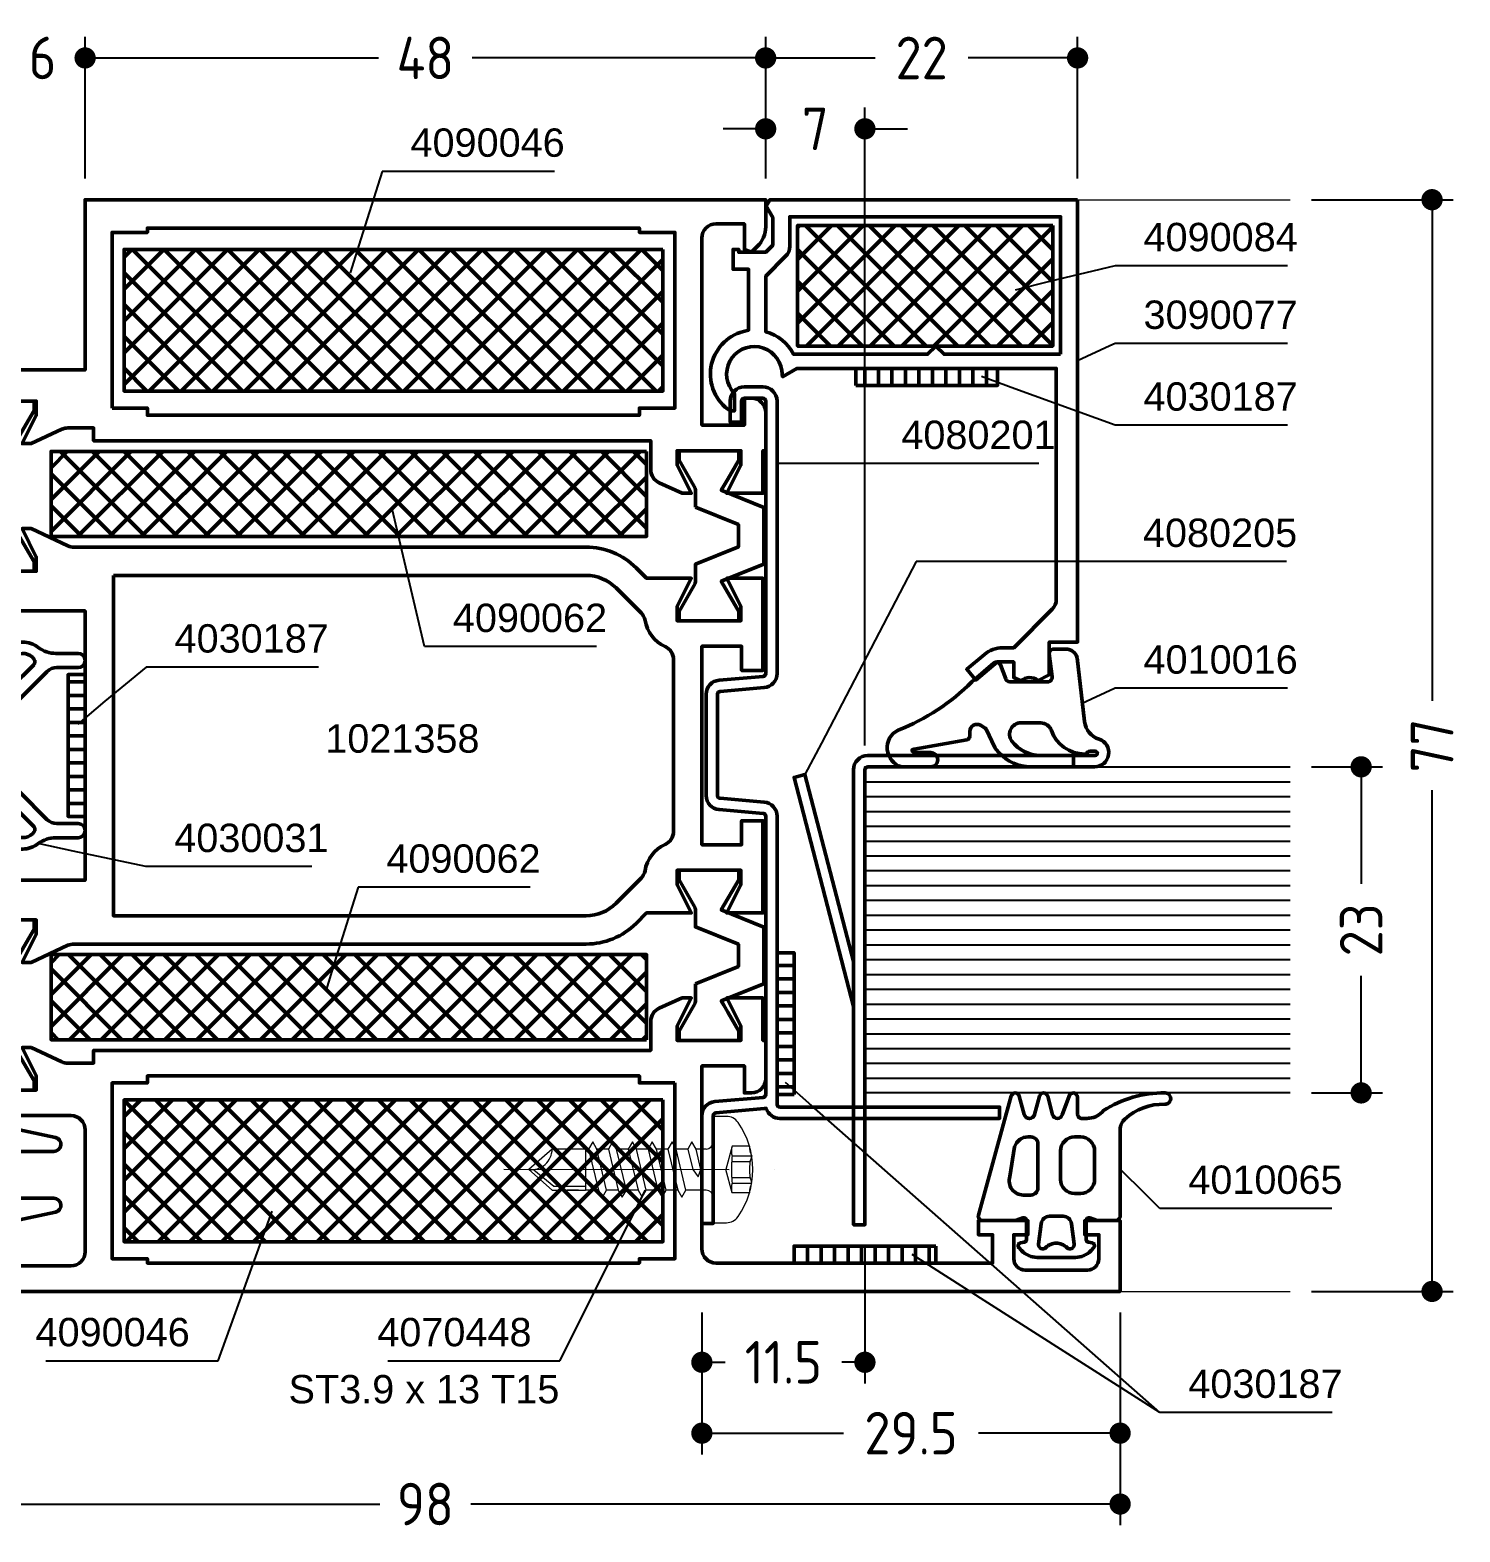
# Model space of a CAD drawing. Header units: millimetres. Extents: x 19 to 190, y 93 to 199.
# Drawn here: x 89.3 to 190.2, y 93 to 199 of the extents above; entities that cross this region are included whole.
import ezdxf

# ---------------------------------------------------------------- set-up
doc = ezdxf.new("R2010")
doc.units = ezdxf.units.MM
doc.linetypes.add('CENTER', pattern=[50.8, 31.75, -6.35, 6.35, -6.35])
doc.linetypes.add('HIDDEN', pattern=[9.525, 6.35, -3.175])
for name, color, linetype, lineweight in [('AM_5', 3, 'Continuous', 25), ('AM_C', 50, 'Continuous', 50), ('AM_S', 80, 'Continuous', 50), ('Cent3', 70, 'CENTER', 18), ('CHide4', 10, 'HIDDEN', 13), ('Cont2', 2, 'Continuous', 25), ('Cont3', 70, 'Continuous', 18), ('Cont4', 10, 'Continuous', 13)]:
    doc.layers.add(name, color=color, linetype=linetype, lineweight=lineweight)
doc.styles.add('HBS_DIMTEXTSTYLE', font='isocp.shx')
doc.styles.add('SWISSL', font='swissl.ttf')
doc.dimstyles.new('Konstruktionsschnitt 1-1$0', dxfattribs={"dimscale": 0, "dimtxt": 3, "dimasz": 1.5, "dimexe": 1.5, "dimexo": 1.5, "dimgap": 1.5, "dimtad": 0, "dimdsep": 46, "dimtxsty": 'HBS_DIMTEXTSTYLE', "dimblk": 'PUNKT', "dimcen": 0, "dimclrd": 3, "dimclre": 3, "dimclrt": 2, "dimadec": 1, "dimazin": 2, "dimtfac": 0.7, "dimtofl": 0, "dimtmove": 0, "dimatfit": 3, "dimfxl": 0, "dimtolj": 1, "dimtzin": 0, "dimarcsym": 0})

# ---------------------------------------------------------------- blocks, each defined once
blk = doc.blocks.new('WS4070448')
at = {"layer": 'Cent3', "ltscale": 0.5}
blk.add_line((8.05, -14.4), (8.07, 4.66), dxfattribs=at)
at = {"layer": 'CHide4', "ltscale": 0.3}
for p, q in [((7.1, 1.69), (7.1, 3.08)), ((7.51, 1.69), (7.51, 2.97)), ((8.63, 1.69), (8.63, 2.97)), ((9.04, 1.69), (9.04, 3.08))]:
    blk.add_line(p, q, dxfattribs=at)
for points in [[(6.42, 2.92), (6.42, 1.69)], [(9.72, 2.92), (9.72, 1.69)], [(6.42, 1.69), (8.07, 1.25)], [(9.72, 1.69), (8.07, 1.25)]]:
    blk.add_lwpolyline(points, dxfattribs=at)
for centre, radius, start, end in [((6.48, 4.2), 1.28, 267.2848, 298.8872), ((8.07, 5.85), 2.94, 250.6988, 289.3012), ((9.66, 4.2), 1.28, 241.1128, 272.7152), ((6.76, 2.85), 1.21, 253.6643, 286.3357), ((8.07, 11.78), 10.13, 264.4948, 275.5052), ((9.38, 2.85), 1.21, 253.6643, 286.3357)]:
    blk.add_arc(centre, radius, start, end, dxfattribs=at)
at = {"layer": 'Cont4'}
for p, q in [((6.62, -8.64), (6.62, -11)), ((6.62, -8.64), (9.52, -8.64)), ((9.52, -11), (9.52, -8.64)), ((6.62, -11), (8.07, -12.64)), ((8.07, -12.64), (9.52, -11))]:
    blk.add_line(p, q, dxfattribs=at)
blk.add_lwpolyline([(11.39, 2.11, 0.314856), (4.74, 2.11, 0.244912), (4.32, 1.29), (4.32, 0.36), (11.82, 0.36), (11.82, 1.29, 0.244912), (11.39, 2.11, 0.138291)], format="xyb", dxfattribs=at)
for points in [[(6.12, -1.14), (6.62, -1.43), (8.07, -1.08), (8.57, -0.71), (8.07, -0.51), (6.62, -0.85)], [(6.12, -2.54), (6.62, -2.83), (9.52, -2.14), (10.02, -1.85), (9.52, -1.56), (6.62, -2.25)], [(6.12, -3.94), (6.62, -4.23), (9.52, -3.54), (10.02, -3.25), (9.52, -2.96), (6.62, -3.65)], [(6.12, -5.34), (6.62, -5.63), (9.52, -4.94), (10.02, -4.65), (9.52, -4.36), (6.62, -5.05)], [(6.12, -6.74), (6.62, -7.03), (9.52, -6.34), (10.02, -6.05), (9.52, -5.76), (6.62, -6.45)], [(6.12, -8.14), (6.62, -8.43), (9.52, -7.74), (10.02, -7.45), (9.52, -7.16), (6.62, -7.85)]]:
    blk.add_lwpolyline(points, close=True, dxfattribs=at)
for points in [[(6.62, -0.14), (6.62, -0.85)], [(9.52, -0.14), (9.52, -1.56)], [(6.62, -1.43), (6.62, -1.85)], [(6.62, -1.43), (6.62, -2.25)], [(6.62, -1.43), (6.62, -2.25)], [(6.62, -2.83), (6.62, -3.65)], [(9.52, -2.14), (9.52, -2.96)], [(6.62, -4.23), (6.62, -5.05)], [(9.52, -3.54), (9.52, -4.36)], [(9.52, -4.94), (9.52, -5.76)], [(6.62, -5.63), (6.62, -6.45)], [(9.52, -6.34), (9.52, -7.16)], [(6.62, -7.03), (6.62, -7.85)], [(6.62, -8.43), (6.62, -8.64)], [(9.52, -7.74), (9.52, -8.64)], [(9.27, -8.64), (9.27, -10.89), (8.1, -12.28)], [(9.52, -9.14), (9.52, -9.96)], [(6.62, -9.83), (6.62, -10.65)]]:
    blk.add_lwpolyline(points, dxfattribs=at)
for centre, radius, start, end in [((6.12, -0.14), 0.5, 0, 90), ((10.02, -0.14), 0.5, 90, 180), ((6.61, -12.47), 1.47, 353.4244, 89.6688)]:
    blk.add_arc(centre, radius, start, end, dxfattribs=at)
blk = doc.blocks.new('PUNKT')
at = {"color": 0, "linetype": 'Continuous'}
blk.add_line((-0.5, 0), (-1, 0), dxfattribs=at)
at = {"color": 0, "linetype": 'Continuous', "const_width": 0.5}
blk.add_lwpolyline([(-0.25, 0, 1), (0.25, 0, 1)], format="xyb", close=True, dxfattribs=at)
blk = doc.blocks.new('*D5')
at = {"layer": 'AM_5', "color": 3, "lineweight": -2, "transparency": 16777216}
for p, q in [((179.73, 147), (184.73, 147)), ((183.23, 145.5), (183.23, 138.75)), ((183.23, 125.5), (183.23, 132.25)), ((179.73, 124), (184.73, 124))]:
    blk.add_line(p, q, dxfattribs=at)
at = {"layer": 'AM_5', "color": 3, "lineweight": -2, "transparency": 16777216, "xscale": 1.5, "yscale": 1.5, "zscale": 1.5}
for p, rotation in [((183.23, 147), 90), ((183.23, 124), 270)]:
    blk.add_blockref('PUNKT', p, dxfattribs=dict(at, rotation=rotation))
at = {"layer": 'AM_5', "color": 2, "transparency": 16777216, "insert": (183.23, 135.5), "char_height": 3, "attachment_point": 5, "rotation": 90, "style": 'HBS_DIMTEXTSTYLE'}
blk.add_mtext('\\A1;23', dxfattribs=at)
blk = doc.blocks.new('*D6')
at = {"layer": 'AM_5', "color": 3, "lineweight": -2, "transparency": 16777216}
for p, q in [((179.73, 187), (189.73, 187)), ((188.23, 185.5), (188.23, 151.65)), ((188.23, 111.5), (188.23, 145.35)), ((179.73, 110), (189.73, 110))]:
    blk.add_line(p, q, dxfattribs=at)
at = {"layer": 'AM_5', "color": 3, "lineweight": -2, "transparency": 16777216, "xscale": 1.5, "yscale": 1.5, "zscale": 1.5}
for p, rotation in [((188.23, 187), 90), ((188.23, 110), 270)]:
    blk.add_blockref('PUNKT', p, dxfattribs=dict(at, rotation=rotation))
at = {"layer": 'AM_5', "color": 2, "transparency": 16777216, "insert": (188.23, 148.5), "char_height": 3, "attachment_point": 5, "rotation": 90, "style": 'HBS_DIMTEXTSTYLE'}
blk.add_mtext('\\A1;77', dxfattribs=at)
blk = doc.blocks.new('*D7')
at = {"layer": 'AM_5', "color": 3, "lineweight": -2, "transparency": 16777216}
for p, q in [((148.23, 113.2), (148.23, 103.5)), ((136.73, 108.5), (136.73, 103.5)), ((138.23, 105), (138.37, 105)), ((146.73, 105), (146.59, 105))]:
    blk.add_line(p, q, dxfattribs=at)
at = {"layer": 'AM_5', "color": 3, "lineweight": -2, "transparency": 16777216, "xscale": 1.5, "yscale": 1.5, "zscale": 1.5, "rotation": 180}
blk.add_blockref('PUNKT', (136.73, 105), dxfattribs=at)
at = {"layer": 'AM_5', "color": 3, "lineweight": -2, "transparency": 16777216, "xscale": 1.5, "yscale": 1.5, "zscale": 1.5}
blk.add_blockref('PUNKT', (148.23, 105), dxfattribs=at)
at = {"layer": 'AM_5', "color": 2, "transparency": 16777216, "insert": (142.48, 105), "char_height": 3, "attachment_point": 5, "style": 'HBS_DIMTEXTSTYLE'}
blk.add_mtext('\\A1;11.5', dxfattribs=at)
blk = doc.blocks.new('*D8')
at = {"layer": 'AM_5', "color": 3, "lineweight": -2, "transparency": 16777216}
for p, q in [((136.73, 108.5), (136.73, 98.5)), ((166.23, 108.5), (166.23, 98.5)), ((138.23, 100), (146.72, 100)), ((164.73, 100), (156.23, 100))]:
    blk.add_line(p, q, dxfattribs=at)
at = {"layer": 'AM_5', "color": 3, "lineweight": -2, "transparency": 16777216, "xscale": 1.5, "yscale": 1.5, "zscale": 1.5, "rotation": 180}
blk.add_blockref('PUNKT', (136.73, 100), dxfattribs=at)
at = {"layer": 'AM_5', "color": 3, "lineweight": -2, "transparency": 16777216, "xscale": 1.5, "yscale": 1.5, "zscale": 1.5}
blk.add_blockref('PUNKT', (166.23, 100), dxfattribs=at)
at = {"layer": 'AM_5', "color": 2, "transparency": 16777216, "insert": (151.48, 100), "char_height": 3, "attachment_point": 5, "style": 'HBS_DIMTEXTSTYLE'}
blk.add_mtext('\\A1;29.5', dxfattribs=at)
blk = doc.blocks.new('*D9')
at = {"layer": 'AM_5', "color": 3, "lineweight": -2, "transparency": 16777216}
for p, q in [((68.23, 108.5), (68.23, 93.5)), ((166.23, 108.5), (166.23, 93.5)), ((69.73, 95), (114.02, 95)), ((164.73, 95), (120.44, 95))]:
    blk.add_line(p, q, dxfattribs=at)
at = {"layer": 'AM_5', "color": 3, "lineweight": -2, "transparency": 16777216, "xscale": 1.5, "yscale": 1.5, "zscale": 1.5, "rotation": 180}
blk.add_blockref('PUNKT', (68.23, 95), dxfattribs=at)
at = {"layer": 'AM_5', "color": 3, "lineweight": -2, "transparency": 16777216, "xscale": 1.5, "yscale": 1.5, "zscale": 1.5}
blk.add_blockref('PUNKT', (166.23, 95), dxfattribs=at)
at = {"layer": 'AM_5', "color": 2, "transparency": 16777216, "insert": (117.23, 95), "char_height": 3, "attachment_point": 5, "style": 'HBS_DIMTEXTSTYLE'}
blk.add_mtext('\\A1;98', dxfattribs=at)
blk = doc.blocks.new('*D12')
at = {"layer": 'AM_5', "color": 3, "lineweight": -2, "transparency": 16777216}
for p, q in [((141.23, 188.5), (141.23, 193.5)), ((148.23, 148.5), (148.23, 193.5)), ((139.73, 192), (138.23, 192)), ((149.73, 192), (151.23, 192))]:
    blk.add_line(p, q, dxfattribs=at)
at = {"layer": 'AM_5', "color": 3, "lineweight": -2, "transparency": 16777216, "xscale": 1.5, "yscale": 1.5, "zscale": 1.5}
blk.add_blockref('PUNKT', (141.23, 192), dxfattribs=at)
at = {"layer": 'AM_5', "color": 3, "lineweight": -2, "transparency": 16777216, "xscale": 1.5, "yscale": 1.5, "zscale": 1.5, "rotation": 180}
blk.add_blockref('PUNKT', (148.23, 192), dxfattribs=at)
at = {"layer": 'AM_5', "color": 2, "transparency": 16777216, "insert": (144.73, 192), "char_height": 3, "attachment_point": 5, "style": 'HBS_DIMTEXTSTYLE'}
blk.add_mtext('\\A1;7', dxfattribs=at)
blk = doc.blocks.new('*D13')
at = {"layer": 'AM_5', "color": 3, "lineweight": -2, "transparency": 16777216}
for p, q in [((141.23, 188.5), (141.23, 198.5)), ((163.23, 188.5), (163.23, 198.5)), ((142.73, 197), (148.95, 197)), ((161.73, 197), (155.51, 197))]:
    blk.add_line(p, q, dxfattribs=at)
at = {"layer": 'AM_5', "color": 3, "lineweight": -2, "transparency": 16777216, "xscale": 1.5, "yscale": 1.5, "zscale": 1.5, "rotation": 180}
blk.add_blockref('PUNKT', (141.23, 197), dxfattribs=at)
at = {"layer": 'AM_5', "color": 3, "lineweight": -2, "transparency": 16777216, "xscale": 1.5, "yscale": 1.5, "zscale": 1.5}
blk.add_blockref('PUNKT', (163.23, 197), dxfattribs=at)
at = {"layer": 'AM_5', "color": 2, "transparency": 16777216, "insert": (152.23, 197), "char_height": 3, "attachment_point": 5, "style": 'HBS_DIMTEXTSTYLE'}
blk.add_mtext('\\A1;22', dxfattribs=at)
blk = doc.blocks.new('*D14')
at = {"layer": 'AM_5', "color": 3, "lineweight": -2, "transparency": 16777216}
for p, q in [((93.23, 188.5), (93.23, 198.5)), ((141.23, 188.5), (141.23, 198.5)), ((94.73, 197), (113.93, 197)), ((139.73, 197), (120.53, 197))]:
    blk.add_line(p, q, dxfattribs=at)
at = {"layer": 'AM_5', "color": 3, "lineweight": -2, "transparency": 16777216, "xscale": 1.5, "yscale": 1.5, "zscale": 1.5, "rotation": 180}
blk.add_blockref('PUNKT', (93.23, 197), dxfattribs=at)
at = {"layer": 'AM_5', "color": 3, "lineweight": -2, "transparency": 16777216, "xscale": 1.5, "yscale": 1.5, "zscale": 1.5}
blk.add_blockref('PUNKT', (141.23, 197), dxfattribs=at)
at = {"layer": 'AM_5', "color": 2, "transparency": 16777216, "insert": (117.23, 197), "char_height": 3, "attachment_point": 5, "style": 'HBS_DIMTEXTSTYLE'}
blk.add_mtext('\\A1;48', dxfattribs=at)
blk = doc.blocks.new('*D15')
at = {"layer": 'AM_5', "color": 3, "lineweight": -2, "transparency": 16777216}
for p, q in [((87.23, 188.5), (87.23, 198.5)), ((93.23, 188.5), (93.23, 198.5)), ((85.73, 197), (84.23, 197)), ((94.73, 197), (96.23, 197))]:
    blk.add_line(p, q, dxfattribs=at)
at = {"layer": 'AM_5', "color": 3, "lineweight": -2, "transparency": 16777216, "xscale": 1.5, "yscale": 1.5, "zscale": 1.5}
blk.add_blockref('PUNKT', (87.23, 197), dxfattribs=at)
at = {"layer": 'AM_5', "color": 3, "lineweight": -2, "transparency": 16777216, "xscale": 1.5, "yscale": 1.5, "zscale": 1.5, "rotation": 180}
blk.add_blockref('PUNKT', (93.23, 197), dxfattribs=at)
at = {"layer": 'AM_5', "color": 2, "transparency": 16777216, "insert": (90.23, 197), "char_height": 3, "attachment_point": 5, "style": 'HBS_DIMTEXTSTYLE'}
blk.add_mtext('\\A1;6', dxfattribs=at)
blk = doc.blocks.new('*S40')
at = {"layer": 'AM_5', "color": 3, "linetype": 'Continuous'}
blk.add_line((126.53, 114.91), (127.65, 117.14), dxfattribs=at)
at = {"layer": 'AM_5', "color": 3}
for p, q in [((121.62, 105.1), (126.53, 114.91)), ((109.48, 105.1), (121.62, 105.1))]:
    blk.add_line(p, q, dxfattribs=at)
at = {"layer": 'AM_5', "color": 2, "insert": (119.62, 106.1), "char_height": 2, "attachment_point": 9, "style": 'SWISSL'}
blk.add_mtext('4070448', dxfattribs=at)
blk = doc.blocks.new('ZAHL links')
at = {"layer": 'AM_5', "color": 2, "style": 'SWISSL'}
blk.add_attdef('XXX', (1.85, -2.5), '', height=1.5, dxfattribs=at)
blk = doc.blocks.new('*S41')
at = {"layer": 'AM_5', "color": 3, "linetype": 'Continuous'}
blk.add_line((165.83, 152.52), (163.56, 151.47), dxfattribs=at)
at = {"layer": 'AM_5', "color": 3}
for p, q in [((165.88, 152.54), (165.83, 152.52)), ((178.04, 152.54), (165.88, 152.54))]:
    blk.add_line(p, q, dxfattribs=at)
at = {"layer": 'AM_5', "color": 2, "insert": (167.88, 153.54), "char_height": 2, "attachment_point": 7, "style": 'SWISSL'}
blk.add_mtext('4010016', dxfattribs=at)
blk = doc.blocks.new('*S42')
at = {"layer": 'AM_5', "color": 3, "linetype": 'Continuous'}
blk.add_line((144.53, 168.39), (142.03, 168.39), dxfattribs=at)
at = {"layer": 'AM_5', "color": 3}
blk.add_line((160.5, 168.39), (144.53, 168.39), dxfattribs=at)
at = {"layer": 'AM_5', "color": 2, "insert": (150.8, 169.39), "char_height": 2, "attachment_point": 7, "style": 'SWISSL'}
blk.add_mtext('4080201', dxfattribs=at)
blk = doc.blocks.new('*S43')
at = {"layer": 'AM_5', "color": 3, "linetype": 'Continuous'}
blk.add_line((168.01, 116.86), (166.23, 118.62), dxfattribs=at)
at = {"layer": 'AM_5', "color": 3}
for p, q in [((169.04, 115.85), (168.01, 116.86)), ((181.17, 115.85), (169.04, 115.85))]:
    blk.add_line(p, q, dxfattribs=at)
at = {"layer": 'AM_5', "color": 2, "insert": (171.04, 116.85), "char_height": 2, "attachment_point": 7, "style": 'SWISSL'}
blk.add_mtext('4010065', dxfattribs=at)
blk = doc.blocks.new('*U18', base_point=(148.23, 124))
for p, q in [((148.23, 145.95), (178.23, 145.95)), ((148.23, 144.91), (178.23, 144.91)), ((148.23, 143.86), (178.23, 143.86)), ((148.23, 142.82), (178.23, 142.82)), ((148.23, 141.77), (178.23, 141.77)), ((148.23, 140.72), (178.23, 140.72)), ((148.23, 139.68), (178.23, 139.68)), ((148.23, 138.63), (178.23, 138.63)), ((148.23, 137.59), (178.23, 137.59)), ((148.23, 136.54), (178.23, 136.54)), ((148.23, 135.5), (178.23, 135.5)), ((148.23, 134.45), (178.23, 134.45)), ((148.23, 133.41), (178.23, 133.41)), ((148.23, 132.36), (178.23, 132.36)), ((148.23, 131.32), (178.23, 131.32)), ((148.23, 130.27), (178.23, 130.27)), ((148.23, 129.22), (178.23, 129.22)), ((148.23, 128.18), (178.23, 128.18)), ((148.23, 127.13), (178.23, 127.13)), ((148.23, 126.09), (178.23, 126.09)), ((148.23, 125.04), (178.23, 125.04))]:
    blk.add_line(p, q)
blk.add_lwpolyline([(178.23, 124), (148.23, 124), (148.23, 147), (178.23, 147)])
blk = doc.blocks.new('*S44')
at = {"layer": 'AM_5', "color": 3, "linetype": 'Continuous'}
for p, q in [((144.49, 123.09), (142.62, 124.74)), ((153.66, 111.27), (151.56, 112.61))]:
    blk.add_line(p, q, dxfattribs=at)
at = {"layer": 'AM_5', "color": 3}
for p, q in [((169.04, 101.46), (144.49, 123.09)), ((169.04, 101.46), (153.66, 111.27)), ((181.19, 101.46), (169.04, 101.46))]:
    blk.add_line(p, q, dxfattribs=at)
at = {"layer": 'AM_5', "color": 2, "insert": (171.04, 102.46), "char_height": 2, "attachment_point": 7, "style": 'SWISSL'}
blk.add_mtext('4030187', dxfattribs=at)
blk = doc.blocks.new('*S45')
at = {"layer": 'AM_5', "color": 3, "linetype": 'Continuous'}
blk.add_line((165.5, 176.69), (163.23, 175.64), dxfattribs=at)
at = {"layer": 'AM_5', "color": 3}
for p, q in [((165.88, 176.86), (165.5, 176.69)), ((178.04, 176.86), (165.88, 176.86))]:
    blk.add_line(p, q, dxfattribs=at)
at = {"layer": 'AM_5', "color": 2, "insert": (167.88, 177.86), "char_height": 2, "attachment_point": 7, "style": 'SWISSL'}
blk.add_mtext('3090077', dxfattribs=at)
blk = doc.blocks.new('*S46')
at = {"layer": 'AM_5', "color": 3}
for p, q in [((165.88, 182.34), (161.26, 181.22)), ((178.04, 182.34), (165.88, 182.34))]:
    blk.add_line(p, q, dxfattribs=at)
at = {"layer": 'AM_5', "color": 3, "linetype": 'Continuous'}
blk.add_line((161.26, 181.22), (158.83, 180.63), dxfattribs=at)
at = {"layer": 'AM_5', "color": 2, "insert": (167.88, 183.34), "char_height": 2, "attachment_point": 7, "style": 'SWISSL'}
blk.add_mtext('4090084', dxfattribs=at)
blk = doc.blocks.new('*S47')
at = {"layer": 'AM_5', "color": 3, "linetype": 'Continuous'}
blk.add_line((158.8, 173.67), (156.45, 174.53), dxfattribs=at)
at = {"layer": 'AM_5', "color": 3}
for p, q in [((165.88, 171.09), (158.8, 173.67)), ((178.03, 171.09), (165.88, 171.09))]:
    blk.add_line(p, q, dxfattribs=at)
at = {"layer": 'AM_5', "color": 2, "insert": (167.88, 172.09), "char_height": 2, "attachment_point": 7, "style": 'SWISSL'}
blk.add_mtext('4030187', dxfattribs=at)
blk = doc.blocks.new('*S48')
at = {"layer": 'AM_5', "color": 3}
for p, q in [((151.85, 161.48), (145.16, 148.68)), ((177.97, 161.48), (151.85, 161.48))]:
    blk.add_line(p, q, dxfattribs=at)
at = {"layer": 'AM_5', "color": 3, "linetype": 'Continuous'}
blk.add_line((145.16, 148.68), (144, 146.46), dxfattribs=at)
at = {"layer": 'AM_5', "color": 2, "insert": (167.84, 162.48), "char_height": 2, "attachment_point": 7, "style": 'SWISSL'}
blk.add_mtext('4080205', dxfattribs=at)
blk = doc.blocks.new('*S49')
at = {"layer": 'AM_5', "color": 3}
for p, q in [((114.18, 189), (112.68, 184.23)), ((126.34, 189), (114.18, 189))]:
    blk.add_line(p, q, dxfattribs=at)
at = {"layer": 'AM_5', "color": 3, "linetype": 'Continuous'}
blk.add_line((112.68, 184.23), (111.92, 181.85), dxfattribs=at)
at = {"layer": 'AM_5', "color": 2, "insert": (116.18, 190), "char_height": 2, "attachment_point": 7, "style": 'SWISSL'}
blk.add_mtext('4090046', dxfattribs=at)
blk = doc.blocks.new('*S50')
at = {"layer": 'AM_5', "color": 3, "linetype": 'Continuous'}
blk.add_line((105.58, 113.31), (106.43, 115.66), dxfattribs=at)
at = {"layer": 'AM_5', "color": 3}
for p, q in [((102.61, 105.1), (105.58, 113.31)), ((90.46, 105.1), (102.61, 105.1))]:
    blk.add_line(p, q, dxfattribs=at)
at = {"layer": 'AM_5', "color": 2, "insert": (100.61, 106.1), "char_height": 2, "attachment_point": 9, "style": 'SWISSL'}
blk.add_mtext('4090046', dxfattribs=at)
blk = doc.blocks.new('*S51')
at = {"layer": 'AM_5', "color": 3}
for p, q in [((112.48, 138.5), (110.97, 133.67)), ((124.62, 138.5), (112.48, 138.5))]:
    blk.add_line(p, q, dxfattribs=at)
at = {"layer": 'AM_5', "color": 3, "linetype": 'Continuous'}
blk.add_line((110.97, 133.67), (110.23, 131.28), dxfattribs=at)
at = {"layer": 'AM_5', "color": 2, "insert": (114.48, 139.5), "char_height": 2, "attachment_point": 7, "style": 'SWISSL'}
blk.add_mtext('4090062', dxfattribs=at)
blk = doc.blocks.new('*S52')
at = {"layer": 'AM_5', "color": 3, "linetype": 'Continuous'}
blk.add_line((115.48, 162.68), (114.91, 165.11), dxfattribs=at)
at = {"layer": 'AM_5', "color": 3}
for p, q in [((117.17, 155.48), (115.48, 162.68)), ((129.31, 155.48), (117.17, 155.48))]:
    blk.add_line(p, q, dxfattribs=at)
at = {"layer": 'AM_5', "color": 2, "insert": (119.17, 156.48), "char_height": 2, "attachment_point": 7, "style": 'SWISSL'}
blk.add_mtext('4090062', dxfattribs=at)
blk = doc.blocks.new('*S53')
at = {"layer": 'AM_5', "color": 3}
for p, q in [((97.54, 154.03), (94.63, 151.62)), ((109.69, 154.03), (97.54, 154.03))]:
    blk.add_line(p, q, dxfattribs=at)
at = {"layer": 'AM_5', "color": 3, "linetype": 'Continuous'}
blk.add_line((94.63, 151.62), (92.71, 150.02), dxfattribs=at)
at = {"layer": 'AM_5', "color": 2, "insert": (99.54, 155.03), "char_height": 2, "attachment_point": 7, "style": 'SWISSL'}
blk.add_mtext('4030187', dxfattribs=at)
blk = doc.blocks.new('*S54')
at = {"layer": 'AM_5', "color": 3, "linetype": 'Continuous'}
blk.add_line((92.38, 141.06), (89.93, 141.58), dxfattribs=at)
at = {"layer": 'AM_5', "color": 3}
for p, q in [((97.52, 139.96), (92.38, 141.06)), ((109.22, 139.96), (97.52, 139.96))]:
    blk.add_line(p, q, dxfattribs=at)
at = {"layer": 'AM_5', "color": 2, "insert": (99.52, 140.96), "char_height": 2, "attachment_point": 7, "style": 'SWISSL'}
blk.add_mtext('4030031', dxfattribs=at)
blk = doc.blocks.new('WI1021358')
for points in [[(-59.8, 2.2), (-59.8, 1.55), (-61.8, 2.55), (-62.8, 2.55), (-62.8, -1.95), (-61.8, -1.95), (-59.8, -0.95), (-59.8, -3.5), (-65, -3.5), (-65, -2), (-64.6, -2), (-64.6, 5, 0.414214), (-65.6, 6), (-74.2, 6, 0.414214), (-75.2, 5), (-75.2, -2), (-72.2, -2), (-72.06, -2.34), (-73.22, -3.5), (-75.2, -3.5), (-75.2, -10), (-73, -10), (-73, -9), (-72, -9), (-72, -12.5), (-73, -12.5), (-73, -11.5), (-74.7, -11.5, 0.414214), (-75.5, -12.3), (-75.5, -16.7, 0.414214), (-74.7, -17.5), (-73, -17.5), (-73, -16.5), (-72, -16.5), (-72, -19), (-77, -19), (-77, 79), (-72, 79), (-72, 76.5), (-73, 76.5), (-73, 77.5), (-74.7, 77.5, 0.414214), (-75.5, 76.7), (-75.5, 72.3, 0.414214), (-74.7, 71.5), (-73, 71.5), (-73, 72.5), (-72, 72.5), (-72, 69), (-73, 69), (-73, 70), (-75, 70), (-75, 50.5, 0.414214), (-74, 49.5), (-61.1, 49.5), (-61.1, 52.5), (-63, 52.5), (-63, 53, -0.414214), (-62, 54), (-59.3, 54), (-59.3, 53.8), (-56.3, 53.8), (-56.3, 51.25), (-58.3, 52.25), (-59.3, 52.25), (-59.3, 47.75), (-58.3, 47.75), (-56.3, 48.75), (-56.3, 48.1), (-57.03, 46.49, -0.294108), (-57.94, 45.9), (-60, 45.9), (-60, 6.6), (-60.9, 6.6), (-60.9, 4.78, 0.109518), (-60.81, 4.36), (-59.8, 2.2)], [(-55.31, 49.05), (-56.43, 49.05, 0.131652), (-56.83, 48.94), (-58.64, 47.9), (-59.3, 47.9), (-59.3, 52.1), (-58.64, 52.1), (-57.3, 51.33), (-56.81, 51.05), (-56.51, 50.87), (-55.3, 53.88), (-51.3, 53.88), (-50.09, 50.87), (-47.96, 52.1), (-47.3, 52.1), (-47.3, 47.9), (-47.96, 47.9), (-49.77, 48.94, 0.131652), (-50.17, 49.05), (-51.29, 49.05), (-52.51, 52.08), (-54.08, 52.08)], [(-24.5, 41.33, 0.198912), (-25.96, 44.86), (-26.7, 45.6), (-26.7, 48.75), (-28.7, 47.75), (-29.7, 47.75), (-29.7, 52.25), (-28.7, 52.25), (-26.7, 51.25), (-26.7, 53.8), (-33.2, 53.8), (-33.2, 52.3), (-31.5, 52.3), (-31.5, 49.5), (-45.5, 49.5), (-45.5, 52.3), (-43.8, 52.3), (-43.8, 53.8), (-50.3, 53.8), (-50.3, 51.25), (-48.3, 52.25), (-47.3, 52.25), (-47.3, 47.75), (-48.3, 47.75), (-50.3, 48.75), (-50.3, 45.6), (-51.04, 44.86, 0.198912), (-52.5, 41.33), (-52.5, 5.21, -0.109518), (-52.59, 4.79), (-53.8, 2.2), (-53.8, 1.55), (-51.8, 2.55), (-50.8, 2.55), (-50.8, -1.95), (-51.8, -1.95), (-53.8, -0.95), (-53.8, -3.5), (-45.5, -3.5), (-45.5, 0.3), (-48, 0.3), (-48, 6), (-29, 6), (-29, 0.3), (-31.5, 0.3), (-31.5, -3.5), (-23.2, -3.5), (-23.2, -0.95), (-25.2, -1.95), (-26.2, -1.95), (-26.2, 2.55), (-25.2, 2.55), (-23.2, 1.55), (-23.2, 2.2), (-24.41, 4.79, -0.109518), (-24.5, 5.21)], [(-21.69, 49.05), (-20.57, 49.05, -0.131652), (-20.17, 48.94), (-18.36, 47.9), (-17.7, 47.9), (-17.7, 52.1), (-18.36, 52.1), (-19.7, 51.33), (-20.19, 51.05), (-20.49, 50.87), (-21.7, 53.88), (-25.7, 53.88), (-26.91, 50.87), (-29.04, 52.1), (-29.7, 52.1), (-29.7, 47.9), (-29.04, 47.9), (-27.23, 48.94, -0.131652), (-26.83, 49.05), (-25.71, 49.05), (-24.49, 52.08), (-22.91, 52.08)], [(-17.7, 54), (-15, 54, -0.414214), (-14, 53), (-14, 52.5), (-15.9, 52.5), (-15.9, 49.5), (-2.7, 49.5, 0.414214), (-1.7, 50.5), (-1.7, 52.5), (-3.5, 52.5), (-3.71, 53.01), (-3.31, 53.41, -0.198912), (-1.9, 54), (0, 54), (0, 6), (-12, 6), (-12, -3.5), (-17.2, -3.5), (-17.2, -0.95), (-15.2, -1.95), (-14.2, -1.95), (-14.2, 2.55), (-15.2, 2.55), (-17.2, 1.55), (-17.2, 2.2), (-16.19, 4.36, 0.109518), (-16.1, 4.78), (-16.1, 6.6), (-17, 6.6), (-17, 45.9), (-19.06, 45.9, -0.294108), (-19.97, 46.49), (-20.7, 48.1), (-20.7, 48.75), (-18.7, 47.75), (-17.7, 47.75), (-17.7, 52.25), (-18.7, 52.25), (-20.7, 51.25), (-20.7, 53.8), (-17.7, 53.8), (-17.7, 54)], [(-26.5, 8), (-50.5, 8), (-50.5, 41.33, -0.198912), (-49.62, 43.45), (-47.86, 45.21, -0.154989), (-47.33, 45.49, 0.248244), (-45.47, 46.91, -0.293963), (-44.56, 47.5), (-32.43, 47.5, -0.293963), (-31.52, 46.91, 0.248244), (-29.67, 45.49, -0.154989), (-29.14, 45.21), (-27.38, 43.45, -0.198912), (-26.5, 41.33)], [(-58.81, 1.25), (-59.93, 1.25, -0.131652), (-60.33, 1.36), (-62.14, 2.4), (-62.8, 2.4), (-62.8, -1.8), (-62.14, -1.8), (-60.8, -1.03), (-60.31, -0.74), (-60.01, -0.57), (-58.8, -3.57), (-54.8, -3.57), (-53.59, -0.57), (-51.46, -1.8), (-50.8, -1.8), (-50.8, 2.4), (-51.46, 2.4), (-53.27, 1.36, -0.131652), (-53.67, 1.25), (-54.79, 1.25), (-56.01, -1.77), (-57.58, -1.77)], [(-18.19, 1.25), (-17.07, 1.25, 0.131652), (-16.67, 1.36), (-14.86, 2.4), (-14.2, 2.4), (-14.2, -1.8), (-14.86, -1.8), (-16.2, -1.03), (-16.69, -0.74), (-16.99, -0.57), (-18.2, -3.57), (-22.2, -3.57), (-23.41, -0.57), (-25.54, -1.8), (-26.2, -1.8), (-26.2, 2.4), (-25.54, 2.4), (-23.73, 1.36, 0.131652), (-23.33, 1.25), (-22.21, 1.25), (-20.99, -1.77), (-19.41, -1.77)]]:
    blk.add_lwpolyline(points, format="xyb", close=True)
for points in [[(-62.3, 47.6), (-74.7, 47.6), (-74.7, 45.1), (-75, 45.1), (-75, 10.4), (-74.7, 10.4), (-74.7, 7.9), (-62.3, 7.9), (-62.3, 10.4), (-61.8, 10.4), (-61.8, 45.1), (-62.3, 45.1), (-62.3, 47.6)], [(-14.7, 7.9), (-2.3, 7.9), (-2.3, 10.4), (-2, 10.4), (-2, 45.1), (-2.3, 45.1), (-2.3, 47.6), (-14.7, 47.6), (-14.7, 45.1), (-15.2, 45.1), (-15.2, 10.4), (-14.7, 10.4), (-14.7, 7.9)]]:
    blk.add_lwpolyline(points, close=True)
blk = doc.blocks.new('WI3090077')
for points in [[(0, 22), (0, 0.3), (-0.45, 0.04), (-1.25, 0.5), (-3.2, 0.5), (-3.7, 0), (-3.7, -1.9), (-3.5, -1.9), (-3.5, -2.3), (-4.9, -2.3), (-4.9, -1.2), (-9.2, -1.2), (-9.3, -1.57, -0.652679), (-14.9, -2.49), (-14.9, -2.2), (-13.66, -2.2, 1.382111), (-12.04, 1.13), (-12.48, 1.19), (-11.9, 2.2), (-11.9, 20.5), (-28.19, 20.5, 0.198912), (-28.89, 20.21), (-31.6, 17.5), (-31.6, 16.71, -0.176327), (-32.07, 15.43), (-33.12, 14.18), (-33.88, 14.82), (-32.6, 16.35), (-32.6, 17.5), (-33.7, 17.5), (-33.93, 17.99, 0.339409), (-33.9, 19.21), (-33.5, 20), (-31.2, 20), (-31.2, 22), (0, 22)], [(-10.9, 20.8), (-10.9, 12.58), (-10.32, 12), (-10.9, 11.42), (-10.9, 1.97, -0.213458), (-9.31, 0), (-5.4, 0), (-3.99, 1.41, -0.198912), (-3.28, 1.7), (-1.2, 1.7), (-1.2, 20.8), (-10.9, 20.8)]]:
    blk.add_lwpolyline(points, format="xyb", close=True)
blk = doc.blocks.new('WI4010016')
for points in [[(1.19, 1.96, -0.346133), (1.8, 1.18), (1.8, 0.3, -0.449698), (1.46, 0), (-0.16, 0.2, 0.449698), (-0.5, -0.1), (-0.5, -2.79, 0.315299), (-0.3, -3.07), (0.7, -3.44, -0.548619), (0.81, -3.93), (-0.5, -5.46, 0.104737), (-3.91, -10.66, -0.684728), (-6.5, -10.42), (-6.5, -8.36, -1), (-5.5, -8.36), (-5.5, -9.42, 0.287601), (-5.34, -9.69, 0.156883), (-5.25, -9.53), (-4.59, -5.82, -0.041381), (-4.57, -5.74), (-4.52, -5.69, -0.200274), (-4.31, -5.6), (-4, -5.6, 0.57735), (-3.57, -4.85), (-3.72, -4.58, 0.149451), (-3.85, -4.46), (-5.14, -3.83, -0.069927), (-5.25, -3.76), (-5.51, -3.53, -0.212557), (-6.5, -1.3), (-6.5, 3.2, -0.852431), (-4.55, 3.51, 0.291336), (-3.3, 2.49), (1.19, 1.96)], [(-3.4, -2, -0.612992), (-4.67, -2.65, -0.239931), (-5.7, -0.63), (-5.7, 3.25, -1), (-5.4, 3.25), (-5.4, 2.88, -0.317837), (-5.6, 2.6), (-5.6, 2.51, 0.317975), (-3.93, 0.15, -0.317975), (-3.4, -0.6), (-3.4, -2)]]:
    blk.add_lwpolyline(points, format="xyb", close=True)
blk = doc.blocks.new('WI4010065')
for points in [[(0.3, 0, 0.414214), (0, -0.3), (0, -1.62), (0.19, -2.13, -0.520567), (0, -2.4), (-1.33, -2.4, -0.36397), (-1.53, -2.23), (-1.58, -1.97, 0.594937), (-1.91, -1.85), (-2.12, -2.05, 0.208), (-2.6, -3.15), (-2.6, -5.85, 0.208), (-2.12, -6.95), (-1.91, -7.15, 0.594937), (-1.58, -7.03), (-1.53, -6.77, -0.36397), (-1.33, -6.6), (0, -6.6, -0.520567), (0.19, -6.87), (0, -7.38), (0, -9.7, 0.505497), (0.39, -9.99), (8.79, -7.69, 0.751737), (8.78, -7.11), (7.47, -6.76, -0.767327), (7.47, -6.04), (8.78, -5.69, 0.767327), (8.78, -5.11), (7.46, -4.76, -0.767327), (7.46, -4.08), (8.78, -3.59, 0.876976), (8.7, -3), (7.5, -3, -0.414214), (7.2, -2.7), (7.2, -2.48, -0.051818), (7.23, -2.17, -0.225446), (7.75, -1.18, 0.150709), (9, 3.17, 1.016945), (8.2, 3.15, -0.195341), (7.16, 0.33, -0.211259), (6.42, 0)], [(4.9, -1.8, -0.414214), (5.9, -2.8), (5.9, -3.2, -0.414214), (4.9, -4.2), (2.9, -4.2, -0.414214), (1.9, -3.2), (1.9, -2.8, -0.414214), (2.9, -1.8)], [(0.3, -4.98), (0.3, -4.02, 0.378866), (-0.23, -3.43), (-1.66, -3.25, 0.717695), (-1.91, -3.76, -0.421053), (-1.91, -5.24, 0.717695), (-1.66, -5.75), (-0.23, -5.57, 0.378866)], [(5.4, -5.8, -0.414214), (5.9, -6.3), (5.9, -6.49, -0.328465), (5.2, -7.44), (3.1, -7.78, -0.505497), (1.8, -6.83), (1.8, -6.3, -0.414214), (2.3, -5.8)]]:
    blk.add_lwpolyline(points, format="xyb", close=True)
blk = doc.blocks.new('WI4030031')
blk.add_lwpolyline([(6.2, -9.4, 0.414214), (6.7, -8.9), (6.7, -8.4, 0.414214), (6.2, -7.9), (4.3, -7.9, -0.414214), (4, -7.6), (4, -5.44, -0.198912), (4.09, -5.23), (5.7, -3.62, -0.366985), (6.08, -3.59, -0.409938), (6.32, -4.97, 0.152896), (6, -6), (6, -6.6, 0.414214), (6.3, -6.9), (6.6, -6.9, 0.414214), (6.8, -6.7), (6.8, -6.55, -0.131652), (6.84, -6.4), (7.26, -5.67, 0.131652), (7.3, -5.52), (7.3, -4.4, 0.166731), (6.92, -3.3, -0.166731), (6.5, -2.07), (6.5, -0.5, 1), (5.5, -0.5), (5.5, -1.99, -0.198912), (5.21, -2.69), (3.29, -4.61, 0.198912), (3, -5.31), (3, -7.1, -0.414214), (2.7, -7.4), (-2.7, -7.4, -0.414214), (-3, -7.1), (-3, -5.31, 0.198912), (-3.29, -4.61), (-5.21, -2.69, -0.198912), (-5.5, -1.99), (-5.5, -0.5, 1), (-6.5, -0.5), (-6.5, -2.07, -0.166731), (-6.92, -3.3, 0.166731), (-7.3, -4.4), (-7.3, -5.52, 0.131652), (-7.26, -5.67), (-6.84, -6.4, -0.131652), (-6.8, -6.55), (-6.8, -6.7, 0.414214), (-6.6, -6.9), (-6.3, -6.9, 0.414214), (-6, -6.6), (-6, -6, 0.152896), (-6.32, -4.97, -0.409938), (-6.08, -3.59, -0.366985), (-5.7, -3.62), (-4.09, -5.23, -0.198912), (-4, -5.44), (-4, -7.6, -0.414214), (-4.3, -7.9), (-6.2, -7.9, 0.414214), (-6.7, -8.4), (-6.7, -8.9, 0.414214), (-6.2, -9.4), (6.2, -9.4)], format="xyb", close=True)
blk = doc.blocks.new('WI4030183')
blk.add_lwpolyline([(7.3, 2, -0.414214), (7.8, 1.5), (7.8, 0.2, -0.414214), (7.6, 0), (7.08, 0, 0.198912), (6.94, -0.06), (6.59, -0.41, 0.198912), (6.5, -0.62), (6.5, -1.33, 0.341999), (6.72, -1.62, -0.401322), (7.09, -2.2), (5.99, -7.4, -0.900845), (5, -7.3), (5, -1.65, 1), (1.7, -1.65), (1.7, -7.3, -0.900845), (0.71, -7.4), (-0.39, -2.2, -0.401322), (-0.03, -1.62, 0.341999), (0.2, -1.33), (0.2, -0.3, 0.445229), (-0.13, 0), (-6.51, 0, -0.445229), (-6.71, 0.22), (-6.64, 0.89, -0.249328), (-6.54, 1.05), (-5.85, 1.41, -0.120826), (-3.54, 2), (7.3, 2)], format="xyb", close=True)
blk = doc.blocks.new('WI4030187')
h = blk.add_hatch()
h.set_pattern_fill('LINE', color=256, scale=0.3, angle=90)
h.set_pattern_definition([(90, (-148.2295, -112.0005), (-0.9525, 6e-17), [])])
h.paths.add_polyline_path([(5, 0), (5, 1.2), (-5, 1.2), (-5, 0)])
blk.add_lwpolyline([(5, 1.2), (5, 0), (-5, 0), (-5, 1.2), (5, 1.2)], close=True)
blk = doc.blocks.new('WI4080201')
blk.add_lwpolyline([(-49, 1, 0.414214), (-48.8, 0.8), (-28.48, 0.8, -0.388879), (-27.49, -0.11), (-27.22, -3.22, 0.388879), (-27.02, -3.4), (-19.88, -3.4, 0.388879), (-19.68, -3.22), (-19.41, -0.11, -0.388879), (-18.42, 0.8), (0.8, 0.8, -0.414214), (1.8, -0.2), (1.8, -1.5, -0.414214), (0.8, -2.5), (-0.7, -2.5), (-0.7, -1.7), (0.8, -1.7, 0.414214), (1, -1.5), (1, -0.2, 0.414214), (0.8, 0), (-18.42, 0, 0.388879), (-18.62, -0.18), (-18.89, -3.29, -0.388879), (-19.88, -4.2), (-27.02, -4.2, -0.388879), (-28.01, -3.29), (-28.28, -0.18, 0.388879), (-28.48, 0), (-48.12, 0, 0.388879), (-48.32, -0.18), (-48.61, -3.59, -0.388879), (-49.61, -4.5), (-57.2, -4.5), (-57.2, -3.7), (-49.61, -3.7, 0.388879), (-49.41, -3.52), (-49.11, -0.11, -0.039327), (-49.09, 0.04, -0.331311), (-49.8, 1), (-49.8, 16.5), (-49, 16.5), (-49, 1)], format="xyb", close=True)
blk = doc.blocks.new('WI4080205')
blk.add_lwpolyline([(0.8, 0.2, -0.414214), (-0.2, -0.8), (-32.3, -0.8), (-32.3, 0), (-0.2, 0, 0.414214), (0, 0.2), (0, 14.7), (0.8, 14.7), (0.8, 0.2)], format="xyb", close=True)
blk.add_lwpolyline([(-13.72, -0.8), (-0.53, -4.23), (-0.74, -5), (-16.9, -0.8)])
blk = doc.blocks.new('WI4090046')
h = blk.add_hatch()
h.set_pattern_fill('ANSI37', color=256, scale=0.5, style=0)
h.set_pattern_definition([(45, (-94.2795, -195.8995), (-1.122532, 1.122532), []), (135, (-94.2795, -195.8995), (-1.122532, -1.122532), [])])
h.paths.add_polyline_path([(0.85, -1.2), (0.85, -11.2), (38.85, -11.2), (38.85, -1.2)])
blk.add_lwpolyline([(38.85, -1.2), (38.85, -11.2), (0.85, -11.2), (0.85, -1.2), (38.85, -1.2)], close=True)
blk = doc.blocks.new('WI4090062')
h = blk.add_hatch()
h.set_pattern_fill('ANSI37', color=256, scale=0.5, style=0)
h.set_pattern_definition([(45, (-175.4295, -176.7408), (-1.122532, 1.122532), []), (135, (-175.4295, -176.7408), (-1.122532, -1.122532), [])])
h.paths.add_polyline_path([(-42.3, -0.74), (-42.3, -6.74), (-0.3, -6.74), (-0.3, -0.74)])
blk.add_lwpolyline([(-0.3, -0.75), (-0.3, -6.75), (-42.3, -6.75), (-42.3, -0.75), (-0.3, -0.75)], close=True)
blk = doc.blocks.new('WI4090084')
h = blk.add_hatch()
h.set_pattern_fill('ANSI37', color=256, scale=0.5)
h.set_pattern_definition([(45, (-180.5795, -195.1495), (-1.122532, 1.122532), []), (135, (-180.5795, -195.1495), (-1.122532, -1.122532), [])])
h.paths.add_polyline_path([(-0.55, -0.85), (-18.55, -0.85), (-18.55, -9.35), (-0.55, -9.35)])
blk.add_lwpolyline([(-0.55, -0.85), (-0.55, -9.35), (-18.55, -9.35), (-18.55, -0.85), (-0.55, -0.85)], close=True)

msp = doc.modelspace()

# ---------------------------------------------------------------- linework, layer by layer
at = {"layer": 'Cont3'}
for p, q in [((163.23, 186.999), (178.23, 186.999)), ((166.23, 109.998), (178.23, 109.998))]:
    msp.add_line(p, q, dxfattribs=at)

# ---------------------------------------------------------------- block references
at = {"rotation": 270}
msp.add_blockref('WS4070448', (137.169, 126.662), dxfattribs=at)
at = {"layer": 'AM_5'}
for name, p in [('*S49', (0, 0)), ('*S46', (0, 0)), ('*S45', (0, 0)), ('*S47', (0, 0)), ('*S42', (0, 0)), ('*S52', (0, 0)), ('*S48', (0, 0)), ('*S53', (0, 0)), ('*S41', (0, 0)), ('*S54', (0, 0)), ('*S51', (0, 0)), ('*S44', (0, 0)), ('*S43', (0, 0)), ('*S40', (5.096, 0)), ('*S50', (0, 0))]:
    msp.add_blockref(name, p, dxfattribs=at)
at = {"layer": 'AM_C'}
for name, p in [('WI4090084', (162.03, 186.032)), ('WI4090046', (95.13, 184.699)), ('WI4090062', (133.13, 169.999)), ('WI4090046', (95.13, 124.701)), ('WI4030187', (148.23, 112.001))]:
    msp.add_blockref(name, p, dxfattribs=at)
for name, p, rotation in [('WI4030187', (152.581, 175.099), 180), ('WI4030031', (93.23, 148.501), 270), ('WI4030187', (92.03, 148.501), 270), ('WI4030187', (142.03, 128.888), 270)]:
    msp.add_blockref(name, p, dxfattribs=dict(at, rotation=rotation))
at = {"layer": 'AM_C', "xscale": -1}
for name, p, rotation in [('WI4080201', (141.23, 171.999), 270), ('WI4010016', (161.23, 153.499), 270), ('WI4080205', (148.23, 146.997), 270), ('WI4090062', (133.13, 127.001), 180), ('WI4030183', (83.73, 121.572), 90), ('WI4010065', (166.23, 114.998), 270)]:
    msp.add_blockref(name, p, dxfattribs=dict(at, rotation=rotation))
at = {"layer": 'AM_S', "xscale": -1, "rotation": 270}
for name, p in [('WI1021358', (87.23, 186.999)), ('WI3090077', (141.23, 186.999))]:
    msp.add_blockref(name, p, dxfattribs=at)
at = {"layer": 'Cont2'}
msp.add_blockref('*U18', (148.23, 123.997), dxfattribs=at)
at = {"layer": 'Cont3'}
ref = msp.add_blockref('ZAHL links', (122.72, 104.604), dxfattribs=dict(at, xscale=-1))
ref.add_attrib('XXX', 'ST3.9 x 13 T15', (107.58, 102.105), dxfattribs={"layer": 'AM_5', "color": 2, "height": 2, "style": 'SWISSL'})

# ---------------------------------------------------------------- texts
at = {"layer": 'AM_5', "color": 2, "insert": (121.046, 147.97), "char_height": 2, "attachment_point": 9, "style": 'SWISSL'}
msp.add_mtext('1021358', dxfattribs=at)

# ---------------------------------------------------------------- dimensions: what is measured, and where the dimension line sits
at = {"layer": 'AM_5'}
dim = msp.add_linear_dim(base=(93.23, 196.999), p1=(87.23, 186.999), p2=(93.23, 186.999), dimstyle='Konstruktionsschnitt 1-1$0', override={"dimscale": 1}, dxfattribs=at)
dim.commit()
dim.dimension.update_dxf_attribs({"geometry": '*D15', "text_midpoint": (90.23, 196.999), "dimtype": 160})
dim = msp.add_linear_dim(base=(141.23, 196.999), p1=(93.23, 186.999), p2=(141.23, 186.999), dimstyle='Konstruktionsschnitt 1-1$0', override={"dimscale": 1}, dxfattribs=at)
dim.commit()
dim.dimension.update_dxf_attribs({"geometry": '*D14', "text_midpoint": (117.23, 196.999)})
for base, p1, p2, angle, picture, middle in [((163.23, 196.999), (141.23, 186.999), (163.23, 186.999), 0, '*D13', (152.23, 196.999)), ((183.23, 146.997), (178.23, 123.997), (178.23, 146.997), 90, '*D5', (183.23, 135.497)), ((166.23, 95.001), (68.23, 110.001), (166.23, 110.001), 0, '*D9', (117.23, 95.001)), ((166.23, 99.998), (136.73, 109.998), (166.23, 109.998), 0, '*D8', (151.48, 99.998))]:
    dim = msp.add_linear_dim(base=base, p1=p1, p2=p2, angle=angle, dimstyle='Konstruktionsschnitt 1-1$0', override={"dimscale": 1}, dxfattribs=at)
    dim.commit()
    dim.dimension.update_dxf_attribs({"geometry": picture, "text_midpoint": middle})
for base, p1, p2, angle, picture, middle in [((148.23, 191.999), (141.23, 186.999), (148.23, 146.997), 0, '*D12', (144.73, 191.999)), ((188.23, 186.999), (178.23, 109.998), (178.23, 186.999), 90, '*D6', (188.23, 148.499)), ((136.73, 104.998), (148.23, 114.697), (136.73, 109.998), 0, '*D7', (142.48, 104.998))]:
    dim = msp.add_linear_dim(base=base, p1=p1, p2=p2, angle=angle, dimstyle='Konstruktionsschnitt 1-1$0', override={"dimscale": 1}, dxfattribs=at)
    dim.commit()
    dim.dimension.update_dxf_attribs({"geometry": picture, "text_midpoint": middle, "dimtype": 160})

doc.saveas('drawing.dxf')
